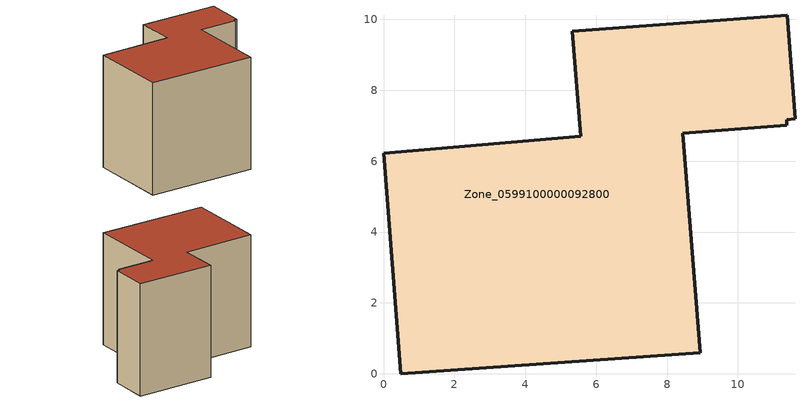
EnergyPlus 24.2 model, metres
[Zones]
Zone_0599100000092800
 floor ground (C_G): 11.38,7.01 8.44,6.79 8.93,0.59 0.48,0 0,6.23 5.57,6.71 5.32,9.66 11.39,10.12 11.61,7.19 11.38,7.17 z0
 wall outside (C_F): 11.39,10.12 5.32,9.66 5.57,6.71 0,6.23 0.48,0 8.93,0.59 8.44,6.79 11.38,7.01 11.38,7.17 11.61,7.19 11.39,10.12 z0:8.69
 roof outside (C_R): 11.38,7.17 11.61,7.19 11.39,10.12 5.32,9.66 5.57,6.71 0,6.23 0.48,0 8.93,0.59 8.44,6.79 11.38,7.01 z8.69
[BUILDING]
Pand.0599100000092800: North Axis=0; Terrain=City; Loads Convergence Tolerance Value=0.04; Temperature Convergence Tolerance Value=0.4; Solar Distribution=FullExterior; Maximum Number of Warmup Days=25; Minimum Number of Warmup Days=1
[Site:Location]
Rotterdam.The.Hague.AP_ZH_NLD Design_Conditions: Latitude=51.96; Longitude=4.45; Time Zone=1; Elevation=-4.5
[SITE:GROUNDTEMPERATURE:BUILDINGSURFACE]
18, 18, 18, 18, 18, 18, 18, 18, 18, 18, 18, 18
[MATERIAL] Thermal Absorptance=0.9; Solar Absorptance=0.7; Visible Absorptance=0.7
Name | Roughness | Thickness | Conductivity | Density | Specific Heat
G.TC.1946-1964 | MediumSmooth | 0.15 | 1 | 540 | 1210
F.TC.1946-1964 | Rough | 0.3 | 0.857143 | 1920 | 840
R.TC.1946-1964 | MediumRough | 0.2 | 0.235294 | 1500 | 1000
[CONSTRUCTION]
C_G: G.TC.1946-1964
C_F: F.TC.1946-1964
C_R: R.TC.1946-1964
[ZONE]
Zone_0599100000092800: Type=1; Multiplier=1; Ceiling Height=Autocalculate; Volume=Autocalculate; Floor Area=autocalculate; Part of Total Floor Area=Yes
[ZONEINFILTRATION:DESIGNFLOWRATE]
Infil_Zone_0599100000092800: Zone or ZoneList or Space or SpaceList=Zone_0599100000092800; Schedule=AlwaysOn; Design Flow Rate Calculation Method=Flow/Area; Flow Rate per Floor Area=0.003; Constant Term Coefficient=1; Temperature Term Coefficient=0; Velocity Term Coefficient=0; Velocity Squared Term Coefficient=0
[HVACTEMPLATE:ZONE:IDEALLOADSAIRSYSTEM]
Zone_0599100000092800: Maximum Heating Supply Air Temperature=50; Minimum Cooling Supply Air Temperature=13; Maximum Heating Supply Air Humidity Ratio=0.0156; Minimum Cooling Supply Air Humidity Ratio=0.0077; Heating Limit=NoLimit; Cooling Limit=NoLimit; Dehumidification Control Type=ConstantSensibleHeatRatio; Cooling Sensible Heat Ratio=0.7; Dehumidification Setpoint=60; Humidification Control Type=None; Humidification Setpoint=30; Outdoor Air Method=None; Outdoor Air Flow Rate per Person=0.00944; Outdoor Air Flow Rate per Zone Floor Area=0; Outdoor Air Flow Rate per Zone=0; Demand Controlled Ventilation Type=None; Outdoor Air Economizer Type=NoEconomizer; Heat Recovery Type=None; Sensible Heat Recovery Effectiveness=0.7; Latent Heat Recovery Effectiveness=0.65
[ZONECONTROL:THERMOSTAT]
ThermostatControl_Zone_0599100000092800: Zone or ZoneList=Zone_0599100000092800; Control Type Schedule=DualSetpointControlType; Control 1=Thermostat_Zone_0599100000092800; Temperature Difference Between Cutout And Setpoint=0
[THERMOSTATSETPOINT:DUALSETPOINT]
Thermostat_Zone_0599100000092800: Heating Setpoint Temperature Schedule=HeatingSetpoint_Zone_0599100000092800; Cooling Setpoint Temperature Schedule=CoolingSetpoint_Zone_0599100000092800
[SCHEDULE:COMPACT]
HeatingSetpoint_Zone_0599100000092800: Through: 12/31, For: AllDays, Until: 24:00, 21
CoolingSetpoint_Zone_0599100000092800: Through: 12/31, For: AllDays, Until: 24:00, 24
DualSetpointControlType: Through: 12/31, For: AllDays, Until: 24:00, 4
AlwaysOn: Through: 12/31, For: AllDays, Until: 24:00, 1
